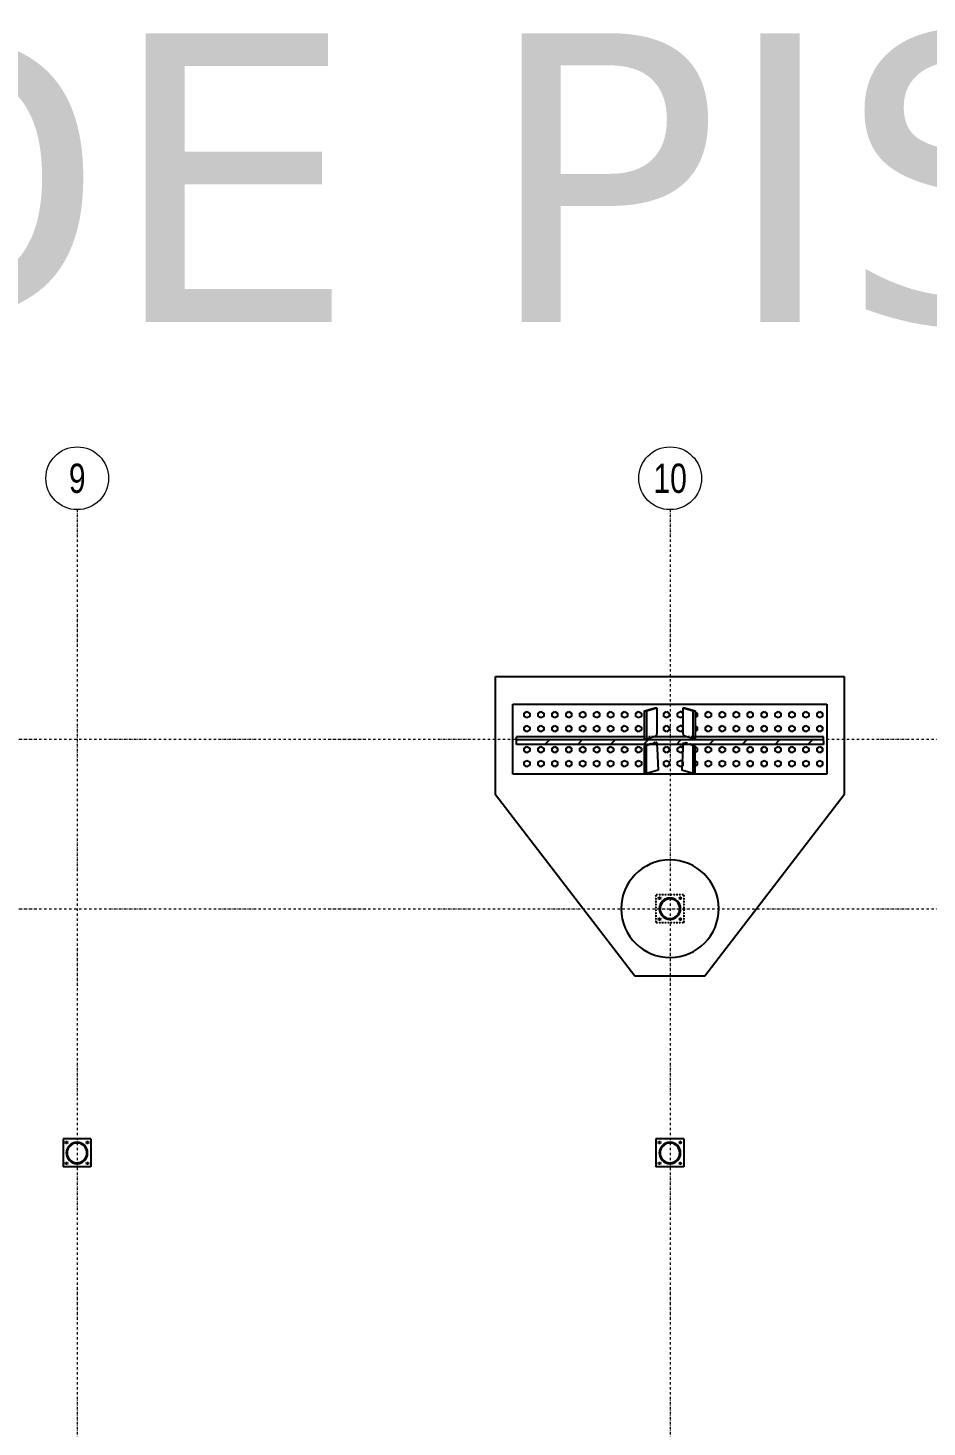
# Model space of a CAD drawing. Header units: millimetres. Extents: x 1541 to 289025, y -12015 to 47026.
# Drawn here: x 73014 to 73948, y -10231 to -8778 of the extents above; entities that cross this region are included whole.
import ezdxf
from ezdxf.enums import TextEntityAlignment as Align

# ---------------------------------------------------------------- set-up
doc = ezdxf.new("R2010")
doc.units = ezdxf.units.MM
doc.header["$LTSCALE"] = 0.1
for name, pattern in [('DASHDOTX2', [50.8, 25.4, -12.7, 0, -12.7]), ('DXK_LINE_DOT2', [3.9198, 1.9599, -1.9599]), ('Grid Line', [3.33375, 1.905, -0.47625, 0.47625, -0.47625])]:
    doc.linetypes.add(name, pattern=pattern)
doc.layers.get('0').update_dxf_attribs({"color": 255})
doc.layers.add('E_EJES', color=8, linetype='Continuous', lineweight=9)
doc.layers.add('E_EJES-1', color=8, linetype='Grid Line', lineweight=9)
doc.layers.add('TEXTO GENRAL', color=3, linetype='Continuous')
doc.styles.add('Swis721 LtCn BT_1', font='swisscl.ttf', dxfattribs={"height": 0.42})
doc.styles.add('TEXTO GENERAL', font='verdana.ttf', dxfattribs={"height": 0.9})

# ---------------------------------------------------------------- blocks, each defined once
blk = doc.blocks.new('Grid - CNI_NOMBRE EJES-372759-_26_00m_LOC COLUMNAS Y MUROS PISO 7')
at = {"layer": 'E_EJES'}
blk.add_circle((0, 0), 0.003, dxfattribs=at)

msp = doc.modelspace()

# ---------------------------------------------------------------- hatches: boundary and pattern name
at = {"linetype": 'Continuous'}
h = msp.add_hatch(dxfattribs=at)
h.set_pattern_fill('', scale=7.611392, style=0, pattern_type=0)
h.set_pattern_definition([(45, (73521.115, -9517.53), (-17.088, 17.088), [])])
h.paths.add_polyline_path([(73840.1, -9517.5), (73521.1, -9517.5), (73521.1, -9518.3), (73521.3, -9522.2), (73839.9, -9522.2), (73840.1, -9518.3)])
h = msp.add_hatch(dxfattribs=at)
h.set_pattern_fill('', scale=7.611392, style=0, pattern_type=0)
h.set_pattern_definition([(45, (73691.42, -9690.706), (-17.088, 17.088), [])])
h.paths.add_polyline_path([(73691.6, -9692.9), (73691.4, -9690.7), (73690.8, -9688.6), (73689.8, -9686.7), (73688.4, -9685), (73686.7, -9683.7), (73684.8, -9682.6), (73682.7, -9682), (73680.6, -9681.8), (73678.4, -9682), (73676.3, -9682.6), (73674.4, -9683.7), (73672.8, -9685), (73671.4, -9686.7), (73670.4, -9688.6), (73669.7, -9690.7), (73669.5, -9692.9), (73669.7, -9695), (73670.4, -9697.1), (73671.4, -9699), (73672.8, -9700.7), (73674.4, -9702.1), (73676.3, -9703.1), (73678.4, -9703.7), (73680.6, -9703.9), (73682.7, -9703.7), (73684.8, -9703.1), (73686.7, -9702.1), (73688.4, -9700.7), (73689.8, -9699), (73690.8, -9697.1), (73691.4, -9695)])
h.paths.add_polyline_path([(73690.1, -9696.8), (73689.2, -9698.6), (73687.9, -9700.2), (73686.3, -9701.5), (73684.5, -9702.4), (73682.6, -9703), (73680.6, -9703.2), (73678.6, -9703), (73676.6, -9702.4), (73674.8, -9701.5), (73673.3, -9700.2), (73672, -9698.6), (73671, -9696.8), (73670.4, -9694.9), (73670.2, -9692.9), (73670.4, -9690.8), (73671, -9688.9), (73672, -9687.1), (73673.3, -9685.6), (73674.8, -9684.3), (73676.6, -9683.3), (73678.6, -9682.7), (73680.6, -9682.5), (73682.6, -9682.7), (73684.5, -9683.3), (73686.3, -9684.3), (73687.9, -9685.6), (73689.2, -9687.1), (73690.1, -9688.9), (73690.7, -9690.8), (73690.9, -9692.9), (73690.7, -9694.9)])
h = msp.add_hatch(color=96, dxfattribs=at)
h.paths.add_polyline_path([(73075.5, -9946.6), (73075.3, -9944.4), (73074.6, -9942.4), (73073.6, -9940.4), (73072.2, -9938.8), (73070.6, -9937.4), (73068.6, -9936.4), (73066.6, -9935.7), (73064.4, -9935.5), (73062.3, -9935.7), (73060.2, -9936.4), (73058.3, -9937.4), (73056.6, -9938.8), (73055.2, -9940.4), (73054.2, -9942.4), (73053.6, -9944.4), (73053.4, -9946.6), (73053.6, -9948.7), (73054.2, -9950.8), (73055.2, -9952.7), (73056.6, -9954.4), (73058.3, -9955.8), (73060.2, -9956.8), (73062.3, -9957.4), (73064.4, -9957.6), (73066.6, -9957.4), (73068.6, -9956.8), (73070.6, -9955.8), (73072.2, -9954.4), (73073.6, -9952.7), (73074.6, -9950.8), (73075.3, -9948.7)])
h.paths.add_polyline_path([(73074, -9950.5), (73073, -9952.3), (73071.7, -9953.9), (73070.2, -9955.2), (73068.4, -9956.1), (73066.4, -9956.7), (73064.4, -9956.9), (73062.4, -9956.7), (73060.5, -9956.1), (73058.7, -9955.2), (73057.1, -9953.9), (73055.8, -9952.3), (73054.9, -9950.5), (73054.3, -9948.6), (73054.1, -9946.6), (73054.3, -9944.6), (73054.9, -9942.6), (73055.8, -9940.8), (73057.1, -9939.3), (73058.7, -9938), (73060.5, -9937), (73062.4, -9936.5), (73064.4, -9936.3), (73066.4, -9936.5), (73068.4, -9937), (73070.2, -9938), (73071.7, -9939.3), (73073, -9940.8), (73074, -9942.6), (73074.5, -9944.6), (73074.7, -9946.6), (73074.5, -9948.6)])
h = msp.add_hatch(color=96, dxfattribs=at)
h.paths.add_polyline_path([(73691.6, -9946.6), (73691.4, -9944.4), (73690.8, -9942.4), (73689.8, -9940.4), (73688.4, -9938.8), (73686.7, -9937.4), (73684.8, -9936.4), (73682.7, -9935.7), (73680.6, -9935.5), (73678.4, -9935.7), (73676.3, -9936.4), (73674.4, -9937.4), (73672.8, -9938.8), (73671.4, -9940.4), (73670.4, -9942.4), (73669.7, -9944.4), (73669.5, -9946.6), (73669.7, -9948.7), (73670.4, -9950.8), (73671.4, -9952.7), (73672.8, -9954.4), (73674.4, -9955.8), (73676.3, -9956.8), (73678.4, -9957.4), (73680.6, -9957.6), (73682.7, -9957.4), (73684.8, -9956.8), (73686.7, -9955.8), (73688.4, -9954.4), (73689.8, -9952.7), (73690.8, -9950.8), (73691.4, -9948.7)])
h.paths.add_polyline_path([(73690.1, -9950.5), (73689.2, -9952.3), (73687.9, -9953.9), (73686.3, -9955.2), (73684.5, -9956.1), (73682.6, -9956.7), (73680.6, -9956.9), (73678.6, -9956.7), (73676.6, -9956.1), (73674.8, -9955.2), (73673.3, -9953.9), (73672, -9952.3), (73671, -9950.5), (73670.4, -9948.6), (73670.2, -9946.6), (73670.4, -9944.6), (73671, -9942.6), (73672, -9940.8), (73673.3, -9939.3), (73674.8, -9938), (73676.6, -9937), (73678.6, -9936.5), (73680.6, -9936.3), (73682.6, -9936.5), (73684.5, -9937), (73686.3, -9938), (73687.9, -9939.3), (73689.2, -9940.8), (73690.1, -9942.6), (73690.7, -9944.6), (73690.9, -9946.6), (73690.7, -9948.6)])

# ---------------------------------------------------------------- linework, layer by layer
at = {"color": 2, "linetype": 'Continuous'}
for p, q in [((73499.4, -9574.7), (73499.4, -9451.5)), ((73499.4, -9451.5), (73861.8, -9451.5)), ((73861.8, -9451.5), (73861.8, -9574.7)), ((73517.5, -9553), (73517.5, -9480.5)), ((73517.5, -9480.5), (73843.7, -9480.5)), ((73654.3, -9487.4), (73665.2, -9484.2)), ((73654.3, -9487.4), (73656.2, -9487.3)), ((73654.3, -9516.4), (73654.3, -9487.4)), ((73656.2, -9487.3), (73666.9, -9484.2)), ((73656.2, -9487.3), (73656.2, -9516.3)), ((73665.2, -9484.2), (73666.9, -9484.2)), ((73666.9, -9484.2), (73667, -9510.3)), ((73694.2, -9484.2), (73696, -9484.2)), ((73694.2, -9510.3), (73694.2, -9484.2)), ((73694.2, -9484.2), (73704.9, -9487.3)), ((73696, -9484.2), (73706.8, -9487.4)), ((73704.9, -9516.3), (73704.9, -9487.3)), ((73704.9, -9487.3), (73706.8, -9487.4)), ((73706.8, -9487.4), (73706.8, -9516.4)), ((73843.7, -9480.5), (73843.7, -9553)), ((73521.1, -9517.5), (73521.1, -9514.4)), ((73654.3, -9514.4), (73521.1, -9514.4)), ((73521.1, -9518.3), (73521.1, -9517.5)), ((73840.1, -9517.5), (73521.1, -9517.5)), ((73521.1, -9522.2), (73521.1, -9518.3)), ((73521.3, -9522.2), (73521.1, -9518.3)), ((73656.2, -9516.3), (73654.3, -9516.4)), ((73656.2, -9516.3), (73666.2, -9513.4)), ((73698.3, -9514.4), (73662.8, -9514.4)), ((73667, -9510.3), (73666.2, -9513.4)), ((73666.9, -9520.2), (73667, -9522.2)), ((73694.2, -9520.2), (73694.1, -9522.2)), ((73695, -9513.4), (73694.2, -9510.3)), ((73704.9, -9516.3), (73695, -9513.4)), ((73706.8, -9516.4), (73704.9, -9516.3)), ((73840.1, -9514.4), (73706.8, -9514.4)), ((73840.1, -9518.3), (73839.9, -9522.2)), ((73840.1, -9517.5), (73840.1, -9514.4)), ((73840.1, -9518.3), (73840.1, -9517.5)), ((73840.1, -9518.3), (73840.1, -9522.2)), ((73521.3, -9522.2), (73521.1, -9522.2)), ((73839.9, -9522.2), (73521.3, -9522.2)), ((73658.6, -9522.2), (73654.3, -9523.5)), ((73654.3, -9523.5), (73656.2, -9523.4)), ((73654.3, -9552.6), (73654.3, -9523.5)), ((73660.3, -9522.2), (73656.2, -9523.4)), ((73656.2, -9552.5), (73656.2, -9523.4)), ((73667, -9522.2), (73667.2, -9526.4)), ((73667.2, -9526.4), (73668.3, -9548.9)), ((73693.9, -9526.4), (73692.9, -9548.9)), ((73694.1, -9522.2), (73693.9, -9526.4)), ((73704.9, -9523.4), (73700.8, -9522.2)), ((73706.8, -9523.5), (73702.6, -9522.2)), ((73704.9, -9552.5), (73704.9, -9523.4)), ((73704.9, -9523.4), (73706.8, -9523.5)), ((73706.8, -9552.6), (73706.8, -9523.5)), ((73840.1, -9522.2), (73839.9, -9522.2)), ((73667.2, -9549.2), (73656.2, -9552.5)), ((73668.3, -9548.9), (73667.2, -9549.2)), ((73693.9, -9549.2), (73692.9, -9548.9)), ((73704.9, -9552.5), (73693.9, -9549.2)), ((73843.7, -9553), (73517.5, -9553)), ((73654.3, -9552.6), (73656.2, -9552.5)), ((73704.9, -9552.5), (73706.8, -9552.6)), ((73644.3, -9763), (73499.4, -9574.7)), ((73861.8, -9574.7), (73716.8, -9763)), ((73716.8, -9763), (73644.3, -9763)), ((73078.9, -9932.1), (73049.9, -9932.1)), ((73049.9, -9932.1), (73049.9, -9961.1)), ((73078.9, -9932.1), (73078.9, -9961.1)), ((73695.1, -9932.1), (73666.1, -9932.1)), ((73666.1, -9932.1), (73666.1, -9961.1)), ((73695.1, -9932.1), (73695.1, -9961.1)), ((73078.9, -9961.1), (73049.9, -9961.1)), ((73695.1, -9961.1), (73666.1, -9961.1))]:
    msp.add_line(p, q, dxfattribs=at)
at = {"color": 7, "linetype": 'Continuous'}
for p, q in [((73529.1, -9489.7), (73532, -9488)), ((73529.1, -9493), (73529.1, -9489.7)), ((73532, -9488), (73534.9, -9489.7)), ((73534.9, -9489.7), (73534.9, -9493)), ((73543.6, -9489.7), (73546.5, -9488)), ((73543.6, -9493), (73543.6, -9489.7)), ((73546.5, -9488), (73549.4, -9489.7)), ((73549.4, -9489.7), (73549.4, -9493)), ((73558.1, -9489.7), (73561, -9488)), ((73558.1, -9493), (73558.1, -9489.7)), ((73561, -9488), (73563.9, -9489.7)), ((73563.9, -9489.7), (73563.9, -9493)), ((73572.6, -9489.7), (73575.5, -9488)), ((73572.6, -9493), (73572.6, -9489.7)), ((73575.5, -9488), (73578.4, -9489.7)), ((73578.4, -9489.7), (73578.4, -9493)), ((73587.1, -9489.7), (73590, -9488)), ((73587.1, -9493), (73587.1, -9489.7)), ((73590, -9488), (73592.9, -9489.7)), ((73592.9, -9489.7), (73592.9, -9493)), ((73601.6, -9489.7), (73604.5, -9488)), ((73601.6, -9493), (73601.6, -9489.7)), ((73604.5, -9488), (73607.4, -9489.7)), ((73607.4, -9489.7), (73607.4, -9493)), ((73616.1, -9489.7), (73619, -9488)), ((73616.1, -9493), (73616.1, -9489.7)), ((73619, -9488), (73621.9, -9489.7)), ((73621.9, -9489.7), (73621.9, -9493)), ((73630.6, -9489.7), (73633.5, -9488)), ((73630.6, -9493), (73630.6, -9489.7)), ((73633.5, -9488), (73636.4, -9489.7)), ((73636.4, -9489.7), (73636.4, -9493)), ((73645.1, -9489.7), (73648, -9488)), ((73645.1, -9493), (73645.1, -9489.7)), ((73648, -9488), (73650.9, -9489.7)), ((73650.9, -9489.7), (73650.9, -9493)), ((73674.1, -9489.7), (73677, -9488)), ((73674.1, -9493), (73674.1, -9489.7)), ((73677, -9488), (73679.9, -9489.7)), ((73679.9, -9489.7), (73679.9, -9493)), ((73688.6, -9489.7), (73691.5, -9488)), ((73688.6, -9493), (73688.6, -9489.7)), ((73694.4, -9489.7), (73691.5, -9488)), ((73694.4, -9493), (73694.4, -9489.7)), ((73706.8, -9488.5), (73708.9, -9489.7)), ((73708.9, -9489.7), (73708.9, -9493)), ((73717.6, -9489.7), (73720.5, -9488)), ((73717.6, -9493), (73717.6, -9489.7)), ((73720.5, -9488), (73723.4, -9489.7)), ((73723.4, -9489.7), (73723.4, -9493)), ((73732.1, -9489.7), (73735, -9488)), ((73732.1, -9493), (73732.1, -9489.7)), ((73735, -9488), (73737.9, -9489.7)), ((73737.9, -9489.7), (73737.9, -9493)), ((73746.6, -9489.7), (73749.5, -9488)), ((73746.6, -9493), (73746.6, -9489.7)), ((73749.5, -9488), (73752.4, -9489.7)), ((73752.4, -9489.7), (73752.4, -9493)), ((73761.1, -9489.7), (73764, -9488)), ((73761.1, -9493), (73761.1, -9489.7)), ((73764, -9488), (73766.9, -9489.7)), ((73766.9, -9489.7), (73766.9, -9493)), ((73775.6, -9489.7), (73778.5, -9488)), ((73775.6, -9493), (73775.6, -9489.7)), ((73778.5, -9488), (73781.4, -9489.7)), ((73781.4, -9489.7), (73781.4, -9493)), ((73790.1, -9489.7), (73793, -9488)), ((73790.1, -9493), (73790.1, -9489.7)), ((73793, -9488), (73795.8, -9489.7)), ((73795.8, -9489.7), (73795.8, -9493)), ((73804.5, -9489.7), (73807.4, -9488)), ((73804.5, -9493), (73804.5, -9489.7)), ((73807.4, -9488), (73810.3, -9489.7)), ((73810.3, -9489.7), (73810.3, -9493)), ((73819, -9489.7), (73821.9, -9488)), ((73819, -9493), (73819, -9489.7)), ((73821.9, -9488), (73824.8, -9489.7)), ((73824.8, -9489.7), (73824.8, -9493)), ((73833.5, -9489.7), (73836.4, -9488)), ((73833.5, -9493), (73833.5, -9489.7)), ((73836.4, -9488), (73839.3, -9489.7)), ((73839.3, -9489.7), (73839.3, -9493)), ((73532, -9494.7), (73529.1, -9493)), ((73529.1, -9504.2), (73532, -9502.5)), ((73529.1, -9507.5), (73529.1, -9504.2)), ((73534.9, -9493), (73532, -9494.7)), ((73532, -9502.5), (73534.9, -9504.2)), ((73534.9, -9504.2), (73534.9, -9507.5)), ((73546.5, -9494.7), (73543.6, -9493)), ((73543.6, -9504.2), (73546.5, -9502.5)), ((73543.6, -9507.5), (73543.6, -9504.2)), ((73549.4, -9493), (73546.5, -9494.7)), ((73546.5, -9502.5), (73549.4, -9504.2)), ((73549.4, -9504.2), (73549.4, -9507.5)), ((73561, -9494.7), (73558.1, -9493)), ((73558.1, -9504.2), (73561, -9502.5)), ((73558.1, -9507.5), (73558.1, -9504.2)), ((73563.9, -9493), (73561, -9494.7)), ((73561, -9502.5), (73563.9, -9504.2)), ((73563.9, -9504.2), (73563.9, -9507.5)), ((73575.5, -9494.7), (73572.6, -9493)), ((73572.6, -9504.2), (73575.5, -9502.5)), ((73572.6, -9507.5), (73572.6, -9504.2)), ((73578.4, -9493), (73575.5, -9494.7)), ((73575.5, -9502.5), (73578.4, -9504.2)), ((73578.4, -9504.2), (73578.4, -9507.5)), ((73590, -9494.7), (73587.1, -9493)), ((73587.1, -9504.2), (73590, -9502.5)), ((73587.1, -9507.5), (73587.1, -9504.2)), ((73592.9, -9493), (73590, -9494.7)), ((73590, -9502.5), (73592.9, -9504.2)), ((73592.9, -9504.2), (73592.9, -9507.5)), ((73604.5, -9494.7), (73601.6, -9493)), ((73601.6, -9504.2), (73604.5, -9502.5)), ((73601.6, -9507.5), (73601.6, -9504.2)), ((73607.4, -9493), (73604.5, -9494.7)), ((73604.5, -9502.5), (73607.4, -9504.2)), ((73607.4, -9504.2), (73607.4, -9507.5)), ((73619, -9494.7), (73616.1, -9493)), ((73616.1, -9504.2), (73619, -9502.5)), ((73616.1, -9507.5), (73616.1, -9504.2)), ((73621.9, -9493), (73619, -9494.7)), ((73619, -9502.5), (73621.9, -9504.2)), ((73621.9, -9504.2), (73621.9, -9507.5)), ((73633.5, -9494.7), (73630.6, -9493)), ((73630.6, -9504.2), (73633.5, -9502.5)), ((73630.6, -9507.5), (73630.6, -9504.2)), ((73636.4, -9493), (73633.5, -9494.7)), ((73633.5, -9502.5), (73636.4, -9504.2)), ((73636.4, -9504.2), (73636.4, -9507.5)), ((73648, -9494.7), (73645.1, -9493)), ((73645.1, -9504.2), (73648, -9502.5)), ((73645.1, -9507.5), (73645.1, -9504.2)), ((73650.9, -9493), (73648, -9494.7)), ((73648, -9502.5), (73650.9, -9504.2)), ((73650.9, -9504.2), (73650.9, -9507.5)), ((73677, -9494.7), (73674.1, -9493)), ((73674.1, -9504.2), (73677, -9502.5)), ((73674.1, -9507.5), (73674.1, -9504.2)), ((73679.9, -9493), (73677, -9494.7)), ((73677, -9502.5), (73679.9, -9504.2)), ((73679.9, -9504.2), (73679.9, -9507.5)), ((73691.5, -9494.7), (73688.6, -9493)), ((73688.6, -9504.2), (73691.5, -9502.5)), ((73688.6, -9507.5), (73688.6, -9504.2)), ((73694.4, -9493), (73691.5, -9494.7)), ((73694.4, -9504.2), (73691.5, -9502.5)), ((73694.4, -9507.5), (73694.4, -9504.2)), ((73708.9, -9493), (73706.8, -9494.2)), ((73706.8, -9503), (73708.9, -9504.2)), ((73708.9, -9504.2), (73708.9, -9507.5)), ((73720.5, -9494.7), (73717.6, -9493)), ((73717.6, -9504.2), (73720.5, -9502.5)), ((73717.6, -9507.5), (73717.6, -9504.2)), ((73723.4, -9493), (73720.5, -9494.7)), ((73720.5, -9502.5), (73723.4, -9504.2)), ((73723.4, -9504.2), (73723.4, -9507.5)), ((73735, -9494.7), (73732.1, -9493)), ((73732.1, -9504.2), (73735, -9502.5)), ((73732.1, -9507.5), (73732.1, -9504.2)), ((73737.9, -9493), (73735, -9494.7)), ((73735, -9502.5), (73737.9, -9504.2)), ((73737.9, -9504.2), (73737.9, -9507.5)), ((73749.5, -9494.7), (73746.6, -9493)), ((73746.6, -9504.2), (73749.5, -9502.5)), ((73746.6, -9507.5), (73746.6, -9504.2)), ((73752.4, -9493), (73749.5, -9494.7)), ((73749.5, -9502.5), (73752.4, -9504.2)), ((73752.4, -9504.2), (73752.4, -9507.5)), ((73764, -9494.7), (73761.1, -9493)), ((73761.1, -9504.2), (73764, -9502.5)), ((73761.1, -9507.5), (73761.1, -9504.2)), ((73766.9, -9493), (73764, -9494.7)), ((73764, -9502.5), (73766.9, -9504.2)), ((73766.9, -9504.2), (73766.9, -9507.5)), ((73778.5, -9494.7), (73775.6, -9493)), ((73775.6, -9504.2), (73778.5, -9502.5)), ((73775.6, -9507.5), (73775.6, -9504.2)), ((73781.4, -9493), (73778.5, -9494.7)), ((73778.5, -9502.5), (73781.4, -9504.2)), ((73781.4, -9504.2), (73781.4, -9507.5)), ((73793, -9494.7), (73790.1, -9493)), ((73790.1, -9504.2), (73793, -9502.5)), ((73790.1, -9507.5), (73790.1, -9504.2)), ((73795.8, -9493), (73793, -9494.7)), ((73793, -9502.5), (73795.8, -9504.2)), ((73795.8, -9504.2), (73795.8, -9507.5)), ((73807.4, -9494.7), (73804.5, -9493)), ((73804.5, -9504.2), (73807.4, -9502.5)), ((73804.5, -9507.5), (73804.5, -9504.2)), ((73810.3, -9493), (73807.4, -9494.7)), ((73807.4, -9502.5), (73810.3, -9504.2)), ((73810.3, -9504.2), (73810.3, -9507.5)), ((73821.9, -9494.7), (73819, -9493)), ((73819, -9504.2), (73821.9, -9502.5)), ((73819, -9507.5), (73819, -9504.2)), ((73824.8, -9493), (73821.9, -9494.7)), ((73821.9, -9502.5), (73824.8, -9504.2)), ((73824.8, -9504.2), (73824.8, -9507.5)), ((73836.4, -9494.7), (73833.5, -9493)), ((73833.5, -9504.2), (73836.4, -9502.5)), ((73833.5, -9507.5), (73833.5, -9504.2)), ((73839.3, -9493), (73836.4, -9494.7)), ((73836.4, -9502.5), (73839.3, -9504.2)), ((73839.3, -9504.2), (73839.3, -9507.5)), ((73532, -9509.2), (73529.1, -9507.5)), ((73534.9, -9507.5), (73532, -9509.2)), ((73546.5, -9509.2), (73543.6, -9507.5)), ((73549.4, -9507.5), (73546.5, -9509.2)), ((73561, -9509.2), (73558.1, -9507.5)), ((73563.9, -9507.5), (73561, -9509.2)), ((73575.5, -9509.2), (73572.6, -9507.5)), ((73578.4, -9507.5), (73575.5, -9509.2)), ((73590, -9509.2), (73587.1, -9507.5)), ((73592.9, -9507.5), (73590, -9509.2)), ((73604.5, -9509.2), (73601.6, -9507.5)), ((73607.4, -9507.5), (73604.5, -9509.2)), ((73619, -9509.2), (73616.1, -9507.5)), ((73621.9, -9507.5), (73619, -9509.2)), ((73633.5, -9509.2), (73630.6, -9507.5)), ((73636.4, -9507.5), (73633.5, -9509.2)), ((73648, -9509.2), (73645.1, -9507.5)), ((73650.9, -9507.5), (73648, -9509.2)), ((73677, -9509.2), (73674.1, -9507.5)), ((73679.9, -9507.5), (73677, -9509.2)), ((73691.5, -9509.2), (73688.6, -9507.5)), ((73694.4, -9507.5), (73691.5, -9509.2)), ((73708.9, -9507.5), (73706.8, -9508.7)), ((73720.5, -9509.2), (73717.6, -9507.5)), ((73723.4, -9507.5), (73720.5, -9509.2)), ((73735, -9509.2), (73732.1, -9507.5)), ((73737.9, -9507.5), (73735, -9509.2)), ((73749.5, -9509.2), (73746.6, -9507.5)), ((73752.4, -9507.5), (73749.5, -9509.2)), ((73764, -9509.2), (73761.1, -9507.5)), ((73766.9, -9507.5), (73764, -9509.2)), ((73778.5, -9509.2), (73775.6, -9507.5)), ((73781.4, -9507.5), (73778.5, -9509.2)), ((73793, -9509.2), (73790.1, -9507.5)), ((73795.8, -9507.5), (73793, -9509.2)), ((73807.4, -9509.2), (73804.5, -9507.5)), ((73810.3, -9507.5), (73807.4, -9509.2)), ((73821.9, -9509.2), (73819, -9507.5)), ((73824.8, -9507.5), (73821.9, -9509.2)), ((73836.4, -9509.2), (73833.5, -9507.5)), ((73839.3, -9507.5), (73836.4, -9509.2)), ((73529.1, -9525.9), (73532, -9524.2)), ((73529.1, -9529.3), (73529.1, -9525.9)), ((73532, -9530.9), (73529.1, -9529.3)), ((73532, -9524.2), (73534.9, -9525.9)), ((73534.9, -9529.3), (73532, -9530.9)), ((73534.9, -9525.9), (73534.9, -9529.3)), ((73543.6, -9525.9), (73546.5, -9524.2)), ((73543.6, -9529.3), (73543.6, -9525.9)), ((73546.5, -9530.9), (73543.6, -9529.3)), ((73546.5, -9524.2), (73549.4, -9525.9)), ((73549.4, -9529.3), (73546.5, -9530.9)), ((73549.4, -9525.9), (73549.4, -9529.3)), ((73558.1, -9525.9), (73561, -9524.2)), ((73558.1, -9529.3), (73558.1, -9525.9)), ((73561, -9530.9), (73558.1, -9529.3)), ((73561, -9524.2), (73563.9, -9525.9)), ((73563.9, -9529.3), (73561, -9530.9)), ((73563.9, -9525.9), (73563.9, -9529.3)), ((73572.6, -9525.9), (73575.5, -9524.2)), ((73572.6, -9529.3), (73572.6, -9525.9)), ((73575.5, -9530.9), (73572.6, -9529.3)), ((73575.5, -9524.2), (73578.4, -9525.9)), ((73578.4, -9529.3), (73575.5, -9530.9)), ((73578.4, -9525.9), (73578.4, -9529.3)), ((73587.1, -9525.9), (73590, -9524.2)), ((73587.1, -9529.3), (73587.1, -9525.9)), ((73590, -9530.9), (73587.1, -9529.3)), ((73590, -9524.2), (73592.9, -9525.9)), ((73592.9, -9529.3), (73590, -9530.9)), ((73592.9, -9525.9), (73592.9, -9529.3)), ((73601.6, -9525.9), (73604.5, -9524.2)), ((73601.6, -9529.3), (73601.6, -9525.9)), ((73604.5, -9530.9), (73601.6, -9529.3)), ((73604.5, -9524.2), (73607.4, -9525.9)), ((73607.4, -9529.3), (73604.5, -9530.9)), ((73607.4, -9525.9), (73607.4, -9529.3)), ((73616.1, -9525.9), (73619, -9524.2)), ((73616.1, -9529.3), (73616.1, -9525.9)), ((73619, -9530.9), (73616.1, -9529.3)), ((73619, -9524.2), (73621.9, -9525.9)), ((73621.9, -9529.3), (73619, -9530.9)), ((73621.9, -9525.9), (73621.9, -9529.3)), ((73630.6, -9525.9), (73633.5, -9524.2)), ((73630.6, -9529.3), (73630.6, -9525.9)), ((73633.5, -9530.9), (73630.6, -9529.3)), ((73633.5, -9524.2), (73636.4, -9525.9)), ((73636.4, -9529.3), (73633.5, -9530.9)), ((73636.4, -9525.9), (73636.4, -9529.3)), ((73645.1, -9525.9), (73648, -9524.2)), ((73645.1, -9529.3), (73645.1, -9525.9)), ((73648, -9530.9), (73645.1, -9529.3)), ((73648, -9524.2), (73650.9, -9525.9)), ((73650.9, -9529.3), (73648, -9530.9)), ((73650.9, -9525.9), (73650.9, -9529.3)), ((73674.1, -9525.9), (73677, -9524.2)), ((73674.1, -9529.3), (73674.1, -9525.9)), ((73677, -9530.9), (73674.1, -9529.3)), ((73677, -9524.2), (73679.9, -9525.9)), ((73679.9, -9529.3), (73677, -9530.9)), ((73679.9, -9525.9), (73679.9, -9529.3)), ((73688.6, -9525.9), (73691.5, -9524.2)), ((73688.6, -9529.3), (73688.6, -9525.9)), ((73691.5, -9530.9), (73688.6, -9529.3)), ((73694.4, -9525.9), (73691.5, -9524.2)), ((73694.4, -9529.3), (73691.5, -9530.9)), ((73694.4, -9529.3), (73694.4, -9525.9)), ((73706.8, -9524.7), (73708.9, -9525.9)), ((73708.9, -9529.3), (73706.8, -9530.4)), ((73708.9, -9525.9), (73708.9, -9529.3)), ((73717.6, -9525.9), (73720.5, -9524.2)), ((73717.6, -9529.3), (73717.6, -9525.9)), ((73720.5, -9530.9), (73717.6, -9529.3)), ((73720.5, -9524.2), (73723.4, -9525.9)), ((73723.4, -9529.3), (73720.5, -9530.9)), ((73723.4, -9525.9), (73723.4, -9529.3)), ((73732.1, -9525.9), (73735, -9524.2)), ((73732.1, -9529.3), (73732.1, -9525.9)), ((73735, -9530.9), (73732.1, -9529.3)), ((73735, -9524.2), (73737.9, -9525.9)), ((73737.9, -9529.3), (73735, -9530.9)), ((73737.9, -9525.9), (73737.9, -9529.3)), ((73746.6, -9525.9), (73749.5, -9524.2)), ((73746.6, -9529.3), (73746.6, -9525.9)), ((73749.5, -9530.9), (73746.6, -9529.3)), ((73749.5, -9524.2), (73752.4, -9525.9)), ((73752.4, -9529.3), (73749.5, -9530.9)), ((73752.4, -9525.9), (73752.4, -9529.3)), ((73761.1, -9525.9), (73764, -9524.2)), ((73761.1, -9529.3), (73761.1, -9525.9)), ((73764, -9530.9), (73761.1, -9529.3)), ((73764, -9524.2), (73766.9, -9525.9)), ((73766.9, -9529.3), (73764, -9530.9)), ((73766.9, -9525.9), (73766.9, -9529.3)), ((73775.6, -9525.9), (73778.5, -9524.2)), ((73775.6, -9529.3), (73775.6, -9525.9)), ((73778.5, -9530.9), (73775.6, -9529.3)), ((73778.5, -9524.2), (73781.4, -9525.9)), ((73781.4, -9529.3), (73778.5, -9530.9)), ((73781.4, -9525.9), (73781.4, -9529.3)), ((73790.1, -9525.9), (73793, -9524.2)), ((73790.1, -9529.3), (73790.1, -9525.9)), ((73793, -9530.9), (73790.1, -9529.3)), ((73793, -9524.2), (73795.8, -9525.9)), ((73795.8, -9529.3), (73793, -9530.9)), ((73795.8, -9525.9), (73795.8, -9529.3)), ((73804.5, -9525.9), (73807.4, -9524.2)), ((73804.5, -9529.3), (73804.5, -9525.9)), ((73807.4, -9530.9), (73804.5, -9529.3)), ((73807.4, -9524.2), (73810.3, -9525.9)), ((73810.3, -9529.3), (73807.4, -9530.9)), ((73810.3, -9525.9), (73810.3, -9529.3)), ((73819, -9525.9), (73821.9, -9524.2)), ((73819, -9529.3), (73819, -9525.9)), ((73821.9, -9530.9), (73819, -9529.3)), ((73821.9, -9524.2), (73824.8, -9525.9)), ((73824.8, -9529.3), (73821.9, -9530.9)), ((73824.8, -9525.9), (73824.8, -9529.3)), ((73833.5, -9525.9), (73836.4, -9524.2)), ((73833.5, -9529.3), (73833.5, -9525.9)), ((73836.4, -9530.9), (73833.5, -9529.3)), ((73836.4, -9524.2), (73839.3, -9525.9)), ((73839.3, -9529.3), (73836.4, -9530.9)), ((73839.3, -9525.9), (73839.3, -9529.3)), ((73529.1, -9540.4), (73532, -9538.7)), ((73529.1, -9543.8), (73529.1, -9540.4)), ((73532, -9545.4), (73529.1, -9543.8)), ((73532, -9538.7), (73534.9, -9540.4)), ((73534.9, -9543.8), (73532, -9545.4)), ((73534.9, -9540.4), (73534.9, -9543.8)), ((73543.6, -9540.4), (73546.5, -9538.7)), ((73543.6, -9543.8), (73543.6, -9540.4)), ((73546.5, -9545.4), (73543.6, -9543.8)), ((73546.5, -9538.7), (73549.4, -9540.4)), ((73549.4, -9543.8), (73546.5, -9545.4)), ((73549.4, -9540.4), (73549.4, -9543.8)), ((73558.1, -9540.4), (73561, -9538.7)), ((73558.1, -9543.8), (73558.1, -9540.4)), ((73561, -9545.4), (73558.1, -9543.8)), ((73561, -9538.7), (73563.9, -9540.4)), ((73563.9, -9543.8), (73561, -9545.4)), ((73563.9, -9540.4), (73563.9, -9543.8)), ((73572.6, -9540.4), (73575.5, -9538.7)), ((73572.6, -9543.8), (73572.6, -9540.4)), ((73575.5, -9545.4), (73572.6, -9543.8)), ((73575.5, -9538.7), (73578.4, -9540.4)), ((73578.4, -9543.8), (73575.5, -9545.4)), ((73578.4, -9540.4), (73578.4, -9543.8)), ((73587.1, -9540.4), (73590, -9538.7)), ((73587.1, -9543.8), (73587.1, -9540.4)), ((73590, -9545.4), (73587.1, -9543.8)), ((73590, -9538.7), (73592.9, -9540.4)), ((73592.9, -9543.8), (73590, -9545.4)), ((73592.9, -9540.4), (73592.9, -9543.8)), ((73601.6, -9540.4), (73604.5, -9538.7)), ((73601.6, -9543.8), (73601.6, -9540.4)), ((73604.5, -9545.4), (73601.6, -9543.8)), ((73604.5, -9538.7), (73607.4, -9540.4)), ((73607.4, -9543.8), (73604.5, -9545.4)), ((73607.4, -9540.4), (73607.4, -9543.8)), ((73616.1, -9540.4), (73619, -9538.7)), ((73616.1, -9543.8), (73616.1, -9540.4)), ((73619, -9545.4), (73616.1, -9543.8)), ((73619, -9538.7), (73621.9, -9540.4)), ((73621.9, -9543.8), (73619, -9545.4)), ((73621.9, -9540.4), (73621.9, -9543.8)), ((73630.6, -9540.4), (73633.5, -9538.7)), ((73630.6, -9543.8), (73630.6, -9540.4)), ((73633.5, -9545.4), (73630.6, -9543.8)), ((73633.5, -9538.7), (73636.4, -9540.4)), ((73636.4, -9543.8), (73633.5, -9545.4)), ((73636.4, -9540.4), (73636.4, -9543.8)), ((73645.1, -9540.4), (73648, -9538.7)), ((73645.1, -9543.8), (73645.1, -9540.4)), ((73648, -9545.4), (73645.1, -9543.8)), ((73648, -9538.7), (73650.9, -9540.4)), ((73650.9, -9543.8), (73648, -9545.4)), ((73650.9, -9540.4), (73650.9, -9543.8)), ((73674.1, -9540.4), (73677, -9538.7)), ((73674.1, -9543.8), (73674.1, -9540.4)), ((73677, -9545.4), (73674.1, -9543.8)), ((73677, -9538.7), (73679.9, -9540.4)), ((73679.9, -9543.8), (73677, -9545.4)), ((73679.9, -9540.4), (73679.9, -9543.8)), ((73688.6, -9540.4), (73691.5, -9538.7)), ((73688.6, -9543.8), (73688.6, -9540.4)), ((73691.5, -9545.4), (73688.6, -9543.8)), ((73694.4, -9540.4), (73691.5, -9538.7)), ((73694.4, -9543.8), (73691.5, -9545.4)), ((73694.4, -9543.8), (73694.4, -9540.4)), ((73706.8, -9539.2), (73708.9, -9540.4)), ((73708.9, -9543.8), (73706.8, -9544.9)), ((73708.9, -9540.4), (73708.9, -9543.8)), ((73717.6, -9540.4), (73720.5, -9538.7)), ((73717.6, -9543.8), (73717.6, -9540.4)), ((73720.5, -9545.4), (73717.6, -9543.8)), ((73720.5, -9538.7), (73723.4, -9540.4)), ((73723.4, -9543.8), (73720.5, -9545.4)), ((73723.4, -9540.4), (73723.4, -9543.8)), ((73732.1, -9540.4), (73735, -9538.7)), ((73732.1, -9543.8), (73732.1, -9540.4)), ((73735, -9545.4), (73732.1, -9543.8)), ((73735, -9538.7), (73737.9, -9540.4)), ((73737.9, -9543.8), (73735, -9545.4)), ((73737.9, -9540.4), (73737.9, -9543.8)), ((73746.6, -9540.4), (73749.5, -9538.7)), ((73746.6, -9543.8), (73746.6, -9540.4)), ((73749.5, -9545.4), (73746.6, -9543.8)), ((73749.5, -9538.7), (73752.4, -9540.4)), ((73752.4, -9543.8), (73749.5, -9545.4)), ((73752.4, -9540.4), (73752.4, -9543.8)), ((73761.1, -9540.4), (73764, -9538.7)), ((73761.1, -9543.8), (73761.1, -9540.4)), ((73764, -9545.4), (73761.1, -9543.8)), ((73764, -9538.7), (73766.9, -9540.4)), ((73766.9, -9543.8), (73764, -9545.4)), ((73766.9, -9540.4), (73766.9, -9543.8)), ((73775.6, -9540.4), (73778.5, -9538.7)), ((73775.6, -9543.8), (73775.6, -9540.4)), ((73778.5, -9545.4), (73775.6, -9543.8)), ((73778.5, -9538.7), (73781.4, -9540.4)), ((73781.4, -9543.8), (73778.5, -9545.4)), ((73781.4, -9540.4), (73781.4, -9543.8)), ((73790.1, -9540.4), (73793, -9538.7)), ((73790.1, -9543.8), (73790.1, -9540.4)), ((73793, -9545.4), (73790.1, -9543.8)), ((73793, -9538.7), (73795.8, -9540.4)), ((73795.8, -9543.8), (73793, -9545.4)), ((73795.8, -9540.4), (73795.8, -9543.8)), ((73804.5, -9540.4), (73807.4, -9538.7)), ((73804.5, -9543.8), (73804.5, -9540.4)), ((73807.4, -9545.4), (73804.5, -9543.8)), ((73807.4, -9538.7), (73810.3, -9540.4)), ((73810.3, -9543.8), (73807.4, -9545.4)), ((73810.3, -9540.4), (73810.3, -9543.8)), ((73819, -9540.4), (73821.9, -9538.7)), ((73819, -9543.8), (73819, -9540.4)), ((73821.9, -9545.4), (73819, -9543.8)), ((73821.9, -9538.7), (73824.8, -9540.4)), ((73824.8, -9543.8), (73821.9, -9545.4)), ((73824.8, -9540.4), (73824.8, -9543.8)), ((73833.5, -9540.4), (73836.4, -9538.7)), ((73833.5, -9543.8), (73833.5, -9540.4)), ((73836.4, -9545.4), (73833.5, -9543.8)), ((73836.4, -9538.7), (73839.3, -9540.4)), ((73839.3, -9543.8), (73836.4, -9545.4)), ((73839.3, -9540.4), (73839.3, -9543.8)), ((73668.6, -9682), (73669.1, -9681)), ((73669.1, -9681), (73670.3, -9681)), ((73670.3, -9681), (73670.8, -9682)), ((73690.3, -9682), (73690.9, -9681)), ((73690.9, -9681), (73692, -9681)), ((73692, -9681), (73692.6, -9682)), ((73669.1, -9683), (73668.6, -9682)), ((73670.3, -9683), (73669.1, -9683)), ((73670.8, -9682), (73670.3, -9683)), ((73690.9, -9683), (73690.3, -9682)), ((73692, -9683), (73690.9, -9683)), ((73692.6, -9682), (73692, -9683)), ((73668.6, -9703.7), (73669.1, -9702.8)), ((73669.1, -9704.7), (73668.6, -9703.7)), ((73669.1, -9702.8), (73670.3, -9702.8)), ((73670.3, -9704.7), (73669.1, -9704.7)), ((73670.3, -9702.8), (73670.8, -9703.7)), ((73670.8, -9703.7), (73670.3, -9704.7)), ((73690.3, -9703.7), (73690.9, -9702.8)), ((73690.9, -9704.7), (73690.3, -9703.7)), ((73690.9, -9702.8), (73692, -9702.8)), ((73692, -9704.7), (73690.9, -9704.7)), ((73692, -9702.8), (73692.6, -9703.7)), ((73692.6, -9703.7), (73692, -9704.7)), ((73052.4, -9935.7), (73053, -9934.7)), ((73053, -9936.7), (73052.4, -9935.7)), ((73053, -9934.7), (73054.1, -9934.7)), ((73054.1, -9936.7), (73053, -9936.7)), ((73054.1, -9934.7), (73054.7, -9935.7)), ((73054.7, -9935.7), (73054.1, -9936.7)), ((73074.2, -9935.7), (73074.7, -9934.7)), ((73074.7, -9936.7), (73074.2, -9935.7)), ((73074.7, -9934.7), (73075.9, -9934.7)), ((73075.9, -9936.7), (73074.7, -9936.7)), ((73075.9, -9934.7), (73076.4, -9935.7)), ((73076.4, -9935.7), (73075.9, -9936.7)), ((73668.6, -9935.7), (73669.1, -9934.7)), ((73669.1, -9936.7), (73668.6, -9935.7)), ((73669.1, -9934.7), (73670.3, -9934.7)), ((73670.3, -9936.7), (73669.1, -9936.7)), ((73670.3, -9934.7), (73670.8, -9935.7)), ((73670.8, -9935.7), (73670.3, -9936.7)), ((73690.3, -9935.7), (73690.9, -9934.7)), ((73690.9, -9936.7), (73690.3, -9935.7)), ((73690.9, -9934.7), (73692, -9934.7)), ((73692, -9936.7), (73690.9, -9936.7)), ((73692, -9934.7), (73692.6, -9935.7)), ((73692.6, -9935.7), (73692, -9936.7)), ((73052.4, -9957.5), (73053, -9956.5)), ((73053, -9958.4), (73052.4, -9957.5)), ((73053, -9956.5), (73054.1, -9956.5)), ((73054.1, -9956.5), (73054.7, -9957.5)), ((73054.7, -9957.5), (73054.1, -9958.4)), ((73074.2, -9957.5), (73074.7, -9956.5)), ((73074.7, -9958.4), (73074.2, -9957.5)), ((73074.7, -9956.5), (73075.9, -9956.5)), ((73075.9, -9956.5), (73076.4, -9957.5)), ((73076.4, -9957.5), (73075.9, -9958.4)), ((73668.6, -9957.5), (73669.1, -9956.5)), ((73669.1, -9958.4), (73668.6, -9957.5)), ((73669.1, -9956.5), (73670.3, -9956.5)), ((73670.3, -9956.5), (73670.8, -9957.5)), ((73670.8, -9957.5), (73670.3, -9958.4)), ((73690.3, -9957.5), (73690.9, -9956.5)), ((73690.9, -9958.4), (73690.3, -9957.5)), ((73690.9, -9956.5), (73692, -9956.5)), ((73692, -9956.5), (73692.6, -9957.5)), ((73692.6, -9957.5), (73692, -9958.4)), ((73054.1, -9958.4), (73053, -9958.4)), ((73075.9, -9958.4), (73074.7, -9958.4)), ((73670.3, -9958.4), (73669.1, -9958.4)), ((73692, -9958.4), (73690.9, -9958.4))]:
    msp.add_line(p, q, dxfattribs=at)
at = {"color": 7, "linetype": 'DXK_LINE_DOT2'}
for p, q in [((73662.8, -9514.4), (73654.3, -9514.4)), ((73665.2, -9520.2), (73658.6, -9522.2)), ((73666.9, -9520.2), (73660.3, -9522.2)), ((73666.9, -9520.2), (73665.2, -9520.2)), ((73695.9, -9520.2), (73694.2, -9520.2)), ((73700.8, -9522.2), (73694.2, -9520.2)), ((73702.6, -9522.2), (73695.9, -9520.2)), ((73706.8, -9514.4), (73698.3, -9514.4)), ((73695.1, -9678.4), (73666.1, -9678.4)), ((73666.1, -9678.4), (73666.1, -9707.4)), ((73695.1, -9678.4), (73695.1, -9707.4)), ((73695.1, -9707.4), (73666.1, -9707.4))]:
    msp.add_line(p, q, dxfattribs=at)
at = {"color": 2, "linetype": 'Continuous'}
for centre, radius, start, end in [((73680.6, -9692.9), 50.7, 6, 186), ((73680.6, -9692.9), 50.7, 186, 6), ((73680.6, -9692.9), 11.1, 11.25, 191.25), ((73680.6, -9692.9), 11.1, 191.25, 11.25), ((73680.6, -9692.9), 10.3, 168.75, 348.75), ((73680.6, -9692.9), 10.3, 348.75, 168.75), ((73064.4, -9946.6), 11.1, 11.25, 191.25), ((73064.4, -9946.6), 10.3, 348.75, 168.75), ((73680.6, -9946.6), 11.1, 11.25, 191.25), ((73680.6, -9946.6), 10.3, 348.75, 168.75), ((73064.4, -9946.6), 11.1, 191.25, 11.25), ((73064.4, -9946.6), 10.3, 168.75, 348.75), ((73680.6, -9946.6), 11.1, 191.25, 11.25), ((73680.6, -9946.6), 10.3, 168.75, 348.75)]:
    msp.add_arc(centre, radius, start, end, dxfattribs=at)
at = {"layer": 'E_EJES-1', "linetype": 'DASHDOTX2'}
for p, q in [((73064.7, -9278.2), (73064.7, -11903.7)), ((73680.8, -9278.2), (73680.8, -11903.7)), ((70611.3, -9516.7), (77834.1, -9516.7)), ((70611.3, -9692.9), (77834.1, -9692.9))]:
    msp.add_line(p, q, dxfattribs=at)

# ---------------------------------------------------------------- block references
at = {"layer": 'E_EJES', "xscale": 10873.41661564557, "yscale": 10873.41661564557, "zscale": 10873.41661564557}
for p in [(73064.7, -9245.6), (73680.8, -9245.6)]:
    msp.add_blockref('Grid - CNI_NOMBRE EJES-372759-_26_00m_LOC COLUMNAS Y MUROS PISO 7', p, dxfattribs=at)

# ---------------------------------------------------------------- texts
at = {"layer": 'E_EJES', "style": 'Swis721 LtCn BT_1'}
for s, height, p in [('9', 30.4, (73064.7, -9245.6)), ('10', 30.45, (73680.8, -9245.6))]:
    msp.add_text(s, height=height, dxfattribs=at).set_placement(p, align=Align.MIDDLE_CENTER)
at = {"layer": 'TEXTO GENRAL', "color": 3, "style": 'TEXTO GENERAL'}
msp.add_text('PLANTA DE PISO 1 N.E. +0.10m', height=300, dxfattribs=at).set_placement((74317.2, -8933.2), align=Align.MIDDLE_CENTER)

doc.saveas('drawing.dxf')
